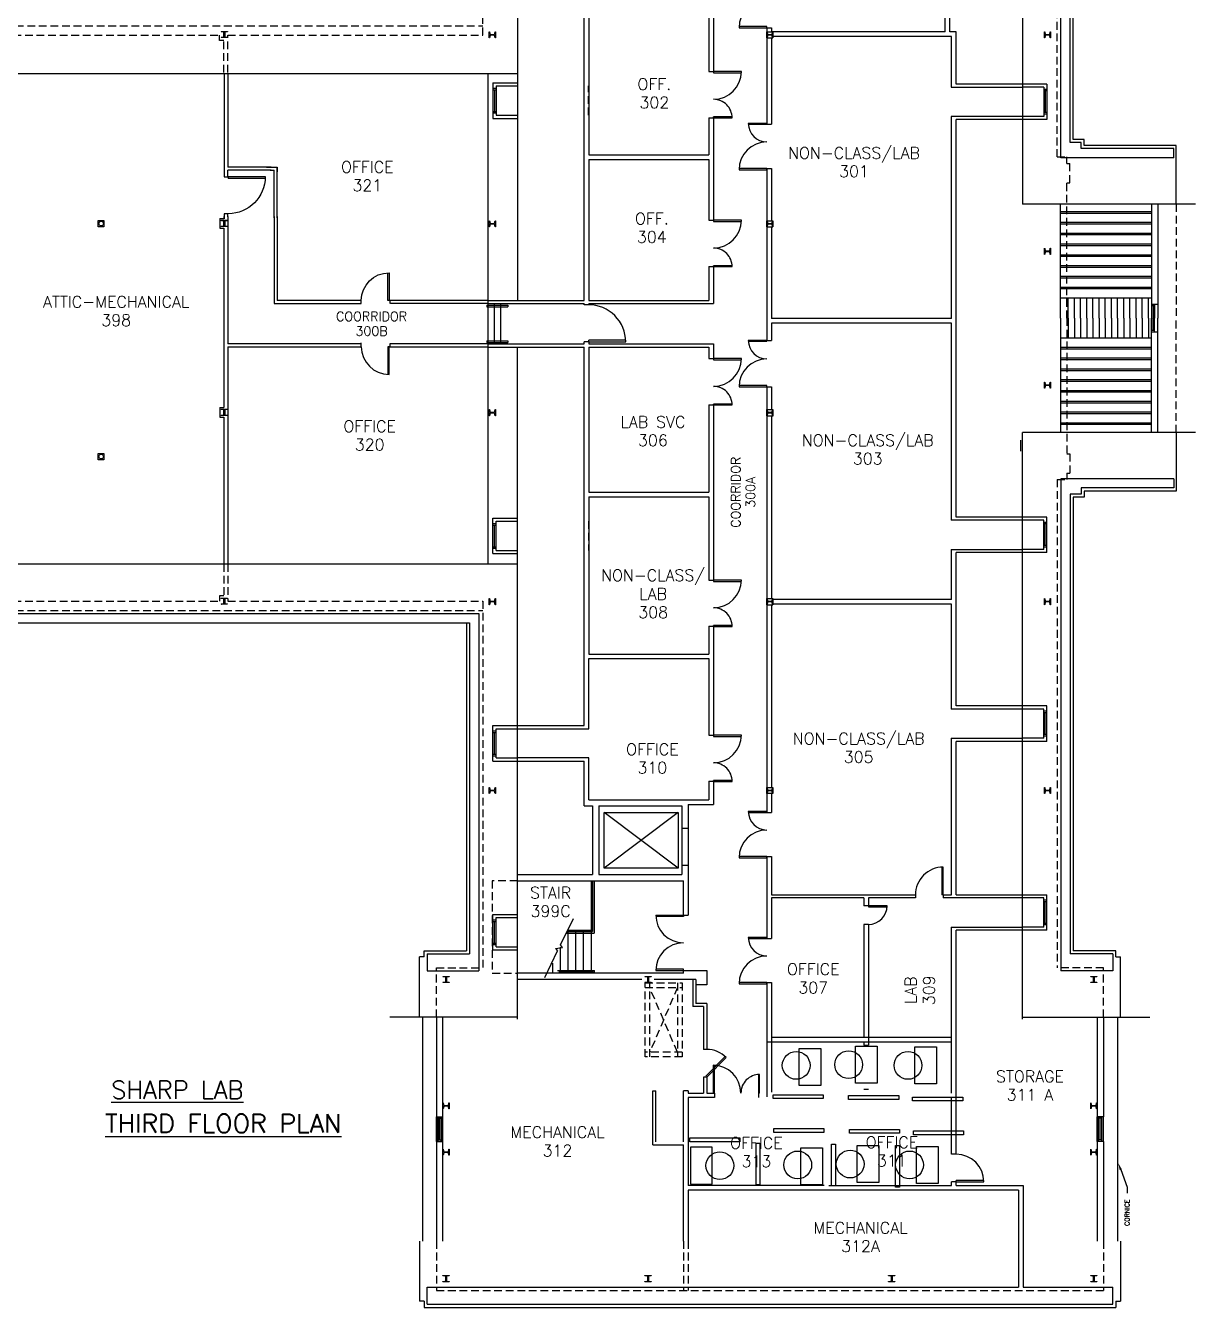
# Model space of a CAD drawing. Extents: x 481 to 2814, y 75 to 2641.
# Drawn here: x 1297 to 2814, y 75 to 1737 of the extents above; entities that cross this region are included whole.
import ezdxf
from ezdxf.enums import TextEntityAlignment as Align

# ---------------------------------------------------------------- set-up
doc = ezdxf.new("R2010")
doc.units = 0
doc.header["$LTSCALE"] = 40
doc.header["$MEASUREMENT"] = 0
doc.linetypes.add('HIDDEN', pattern=[0.375, 0.25, -0.125])
doc.layers.get('0').update_dxf_attribs({"linetype": 'CONTINUOUS'})
for name, color, linetype in [('A-AREA-IDEN', 3, 'CONTINUOUS'), ('A-DOOR', 7, 'CONTINUOUS'), ('A-FLOR-IDEN', 7, 'CONTINUOUS'), ('A-FLOR-STRS', 7, 'CONTINUOUS'), ('A-GLAZ', 2, 'CONTINUOUS'), ('A-ROOF', 4, 'CONTINUOUS'), ('A-STRS-RAIL', 7, 'CONTINUOUS'), ('A-WALL', 2, 'CONTINUOUS'), ('S-COLS', 3, 'CONTINUOUS')]:
    doc.layers.add(name, color=color, linetype=linetype)
doc.styles.add('SIMPLEX', font='simplex', dxfattribs={"height": 23})

# ---------------------------------------------------------------- blocks, each defined once
blk = doc.blocks.new('AD03A', base_point=(6.133, 5.024))
for p, q in [((6.133, 6.024), (6.133, 5.024)), ((6.182, 5.024), (6.182, 6.022)), ((6.133, 5.024), (6.182, 5.024))]:
    blk.add_line(p, q)
blk.add_arc((6.133, 5.024), 1, 0, 90)
blk = doc.blocks.new('AD081', base_point=(976.415, 314.205))
for p, q in [((976.353, 314.849), (976.314, 314.205)), ((976.353, 314.849), (976.477, 313.561)), ((975.415, 314.205), (976.314, 314.205)), ((976.477, 313.561), (976.516, 314.205)), ((976.516, 314.205), (977.415, 314.205))]:
    blk.add_line(p, q)
blk = doc.blocks.new('Q')
at = {"layer": 'A-STRS-RAIL', "style": 'SIMPLEX'}
for tag, p in [('ROOM', (2, 4)), ('NUMBER', (2, -15.1))]:
    blk.add_attdef(tag, text='', height=12, dxfattribs=at).set_placement(p, align=Align.CENTER)
blk = doc.blocks.new('AD05A', base_point=(203.035, 424.492))
for p, q in [((203.035, 424.492), (203.084, 424.492)), ((203.035, 424.492), (203.035, 423.492)), ((203.084, 423.493), (203.084, 424.492))]:
    blk.add_line(p, q)
blk.add_arc((203.035, 424.492), 1, 270, 0)
blk = doc.blocks.new('5DOOR')
at = {"layer": 'A-DOOR', "xscale": 36, "yscale": 36, "zscale": 0.01}
blk.add_blockref('AD03A', (0, 0), dxfattribs=at)
at = {"layer": 'A-DOOR', "xscale": 24, "yscale": 24, "zscale": 0.01, "rotation": 180}
blk.add_blockref('AD05A', (60.1, 0), dxfattribs=at)
blk = doc.blocks.new('AD05B', base_point=(489.664, 570.31))
for p, q in [((489.664, 570.31), (489.699, 570.345)), ((490.371, 569.603), (489.664, 570.31)), ((489.699, 570.345), (490.405, 569.638))]:
    blk.add_line(p, q)
blk.add_arc((489.664, 570.31), 1, 315, 0)
blk = doc.blocks.new('AD04A', base_point=(489.664, 570.31))
for p, q in [((488.664, 571.31), (488.664, 570.31)), ((488.713, 570.31), (488.713, 571.309)), ((490.616, 570.31), (490.616, 571.309)), ((490.664, 571.31), (490.664, 570.31)), ((488.664, 570.31), (488.713, 570.31)), ((490.664, 570.31), (490.616, 570.31))]:
    blk.add_line(p, q)
for centre, start, end in [((488.664, 570.31), 0, 90), ((490.664, 570.31), 90, 180)]:
    blk.add_arc(centre, 1, start, end)

msp = doc.modelspace()

# ---------------------------------------------------------------- linework, layer by layer
for points in [[(2328, 363), (2300, 363), (2300, 411), (2328, 411)], [(2401, 366), (2373, 366), (2373, 414), (2401, 414)], [(2478, 365), (2450, 365), (2450, 413), (2478, 413)], [(2266, 351), (2331, 351), (2331, 346), (2266, 346)], [(2364, 350), (2429, 350), (2429, 345), (2364, 345)], [(2447, 348), (2512, 348), (2512, 343), (2447, 343)], [(2267, 307), (2332, 307), (2332, 302), (2267, 302)], [(2365, 306), (2430, 306), (2430, 301), (2365, 301)], [(2448, 304), (2513, 304), (2513, 299), (2448, 299)], [(2158, 295), (2223, 295), (2223, 290), (2158, 290)], [(2159, 235), (2187, 235), (2187, 283), (2159, 283)], [(2244, 288), (2249, 288), (2249, 234), (2244, 234)], [(2342, 287), (2347, 287), (2347, 233), (2342, 233)], [(2403, 237), (2375, 237), (2375, 285), (2403, 285)], [(2425, 285), (2430, 285), (2430, 231), (2425, 231)], [(2480, 236), (2452, 236), (2452, 284), (2480, 284)], [(2330, 234), (2302, 234), (2302, 282), (2330, 282)]]:
    msp.add_lwpolyline(points, close=True)
for centre in [(2296, 389), (2364, 390), (2441, 389), (2197, 259), (2298, 260), (2366, 261), (2443, 260)]:
    msp.add_circle(centre, 18)
at = {"layer": 'A-AREA-IDEN'}
for p, q in [((2716.9, 253.8), (2725.2, 231.3)), ((2725.2, 231.3), (2725.2, 223.3))]:
    msp.add_line(p, q, dxfattribs=at)
msp.add_solid([(2715.5, 253.3), (2718.3, 254.3), (2713.7, 262.3)], dxfattribs=at)
at = {"layer": 'A-DOOR'}
for p, q in [((1732, 1377), (1732, 1381)), ((1769, 1381), (1769, 1377))]:
    msp.add_line(p, q, dxfattribs=at)
at = {"layer": 'A-FLOR-STRS', "color": 7, "linetype": 'CONTINUOUS'}
for p, q in [((1894.7, 1375), (1894.7, 1373)), ((1894.7, 1375), (1922.1, 1375)), ((1894.7, 1373), (1922.1, 1373)), ((1904.3, 1377), (1904.3, 1324.6)), ((1912.3, 1377), (1912.3, 1324.6)), ((1922.1, 1375), (1922.1, 1373)), ((1894.7, 1328.6), (1894.7, 1326.6)), ((1894.7, 1328.6), (1922.1, 1328.6)), ((1894.7, 1326.6), (1922.1, 1326.6)), ((1922.1, 1328.6), (1922.1, 1326.6))]:
    msp.add_line(p, q, dxfattribs=at)
at = {"layer": 'A-FLOR-STRS'}
for p, q in [((1999.9, 564.5), (1999.9, 508.5)), ((2009.9, 564.5), (2009.9, 508.5)), ((2019.9, 564.5), (2019.9, 508.5)), ((1989.9, 542.4), (1989.9, 508.5)), ((1979.9, 521.4), (1979.9, 508.5))]:
    msp.add_line(p, q, dxfattribs=at)
at = {"layer": 'A-GLAZ'}
for p, q in [((1902.7, 1656.2), (1902.7, 1624.2)), ((1904.7, 1654.2), (1904.7, 1626.2)), ((1906.7, 1656.2), (1906.7, 1624.2)), ((2617, 1654.7), (2617, 1622.7)), ((2619, 1652.7), (2619, 1624.7)), ((2621, 1654.7), (2621, 1622.7)), ((2756.9, 1376), (2756.9, 1358)), ((2758.9, 1374), (2758.9, 1358)), ((2760.9, 1376), (2760.9, 1358)), ((2764.9, 1376), (2764.9, 1358)), ((2756.9, 1340), (2756.9, 1358)), ((2758.9, 1342), (2758.9, 1358)), ((2760.9, 1340), (2760.9, 1358)), ((2764.9, 1340), (2764.9, 1358)), ((1902.7, 1059.7), (1902.7, 1091.7)), ((1904.7, 1061.7), (1904.7, 1089.7)), ((1906.7, 1059.7), (1906.7, 1091.7)), ((2617, 1061.2), (2617, 1093.2)), ((2619, 1063.2), (2619, 1091.2)), ((2621, 1061.2), (2621, 1093.2)), ((2617, 816.2), (2617, 848.2)), ((2621, 816.2), (2621, 848.2)), ((2619, 818.2), (2619, 846.2)), ((1902.7, 790.7), (1902.7, 822.7)), ((1904.7, 792.7), (1904.7, 820.7)), ((1906.7, 790.7), (1906.7, 822.7)), ((2617, 571.2), (2617, 603.2)), ((2619, 573.2), (2619, 601.2)), ((2621, 571.2), (2621, 603.2)), ((1902.7, 545.7), (1902.7, 577.7)), ((1904.7, 547.7), (1904.7, 575.7)), ((1906.7, 545.7), (1906.7, 577.7)), ((1831.6, 290.5), (1831.6, 322.5)), ((1833.6, 292.5), (1833.6, 320.5)), ((1835.6, 290.5), (1835.6, 322.5)), ((2688.2, 290.5), (2688.2, 322.5)), ((2690.2, 292.5), (2690.2, 320.5)), ((2692.2, 290.5), (2692.2, 322.5))]:
    msp.add_line(p, q, dxfattribs=at)
at = {"layer": 'A-GLAZ', "color": 2, "linetype": 'CONTINUOUS'}
for p, q in [((1902.7, 1654.2), (1906.7, 1654.2)), ((2621, 1652.7), (2617, 1652.7)), ((1902.7, 1626.2), (1906.7, 1626.2)), ((2621, 1624.7), (2617, 1624.7)), ((2760.9, 1374), (2756.9, 1374)), ((2760.9, 1342), (2756.9, 1342)), ((1902.7, 1089.7), (1906.7, 1089.7)), ((2621, 1091.2), (2617, 1091.2)), ((1902.7, 1061.7), (1906.7, 1061.7)), ((2621, 1063.2), (2617, 1063.2)), ((2621, 846.2), (2617, 846.2)), ((1902.7, 820.7), (1906.7, 820.7)), ((2621, 818.2), (2617, 818.2)), ((1902.7, 792.7), (1906.7, 792.7)), ((2621, 601.2), (2617, 601.2)), ((1902.7, 575.7), (1906.7, 575.7)), ((2621, 573.2), (2617, 573.2)), ((1902.7, 547.7), (1906.7, 547.7)), ((1831.6, 320.5), (1835.6, 320.5)), ((2692.2, 320.5), (2688.2, 320.5)), ((1831.6, 292.5), (1835.6, 292.5)), ((2692.2, 292.5), (2688.2, 292.5))]:
    msp.add_line(p, q, dxfattribs=at)
at = {"layer": 'A-GLAZ', "color": 2}
for p, q in [((1829.4, 290.5), (1829.4, 322.5)), ((1837.4, 290.5), (1837.4, 322.5)), ((2686.4, 290.5), (2686.4, 322.5)), ((2694.4, 290.5), (2694.4, 322.5))]:
    msp.add_line(p, q, dxfattribs=at)
at = {"layer": 'A-ROOF', "color": 4}
for p, q in [((2756.9, 1496), (2638.9, 1496)), ((2756.9, 1494), (2638.9, 1494)), ((2756.9, 1482), (2638.9, 1482)), ((2756.9, 1480), (2638.9, 1480)), ((2756.9, 1468), (2638.9, 1468)), ((2756.9, 1466), (2638.9, 1466)), ((2756.9, 1454), (2638.9, 1454)), ((2756.9, 1452), (2638.9, 1452)), ((2756.9, 1440), (2638.9, 1440)), ((2756.9, 1438), (2638.9, 1438)), ((2756.9, 1426), (2638.9, 1426)), ((2756.9, 1424), (2638.9, 1424)), ((2756.9, 1412), (2638.9, 1412)), ((2756.9, 1410), (2638.9, 1410)), ((2756.9, 1398), (2638.9, 1398)), ((2756.9, 1396), (2638.9, 1396)), ((2756.9, 1320), (2638.9, 1320)), ((2756.9, 1318), (2638.9, 1318)), ((2756.9, 1306), (2638.9, 1306)), ((2756.9, 1304), (2638.9, 1304)), ((2756.9, 1292), (2638.9, 1292)), ((2756.9, 1290), (2638.9, 1290)), ((2756.9, 1278), (2638.9, 1278)), ((2756.9, 1276), (2638.9, 1276)), ((2756.9, 1264), (2638.9, 1264)), ((2756.9, 1262), (2638.9, 1262)), ((2756.9, 1250), (2638.9, 1250)), ((2756.9, 1248), (2638.9, 1248)), ((2756.9, 1236), (2638.9, 1236)), ((2756.9, 1234), (2638.9, 1234)), ((2756.9, 1222), (2638.9, 1222)), ((2756.9, 1220), (2638.9, 1220))]:
    msp.add_line(p, q, dxfattribs=at)
at = {"layer": 'A-ROOF', "color": 4, "linetype": 'CONTINUOUS'}
for p, q in [((2648.9, 1358), (2648.9, 1384)), ((2656.9, 1358), (2656.9, 1384)), ((2664.9, 1358), (2664.9, 1384)), ((2672.9, 1358), (2672.9, 1384)), ((2680.9, 1358), (2680.9, 1384)), ((2688.9, 1358), (2688.9, 1384)), ((2696.9, 1358), (2696.9, 1384)), ((2704.9, 1358), (2704.9, 1384)), ((2712.9, 1358), (2712.9, 1384)), ((2720.9, 1358), (2720.9, 1384)), ((2728.9, 1358), (2728.9, 1384)), ((2736.9, 1358), (2736.9, 1384)), ((2744.9, 1358), (2744.9, 1384)), ((2752.9, 1358), (2752.9, 1384)), ((2648.9, 1358), (2648.9, 1332)), ((2656.9, 1358), (2656.9, 1332)), ((2664.9, 1358), (2664.9, 1332)), ((2672.9, 1358), (2672.9, 1332)), ((2680.9, 1358), (2680.9, 1332)), ((2688.9, 1358), (2688.9, 1332)), ((2696.9, 1358), (2696.9, 1332)), ((2704.9, 1358), (2704.9, 1332)), ((2712.9, 1358), (2712.9, 1332)), ((2720.9, 1358), (2720.9, 1332)), ((2728.9, 1358), (2728.9, 1332)), ((2736.9, 1358), (2736.9, 1332)), ((2744.9, 1358), (2744.9, 1332)), ((2752.9, 1358), (2752.9, 1332))]:
    msp.add_line(p, q, dxfattribs=at)
at = {"layer": 'A-STRS-RAIL'}
for p, q in [((2029.9, 628.5), (2029.9, 508.5)), ((2031.9, 628.5), (2031.9, 562.6)), ((2033.9, 628.5), (2033.9, 560.6)), ((1998.6, 560.6), (2033.9, 560.6)), ((1999.5, 562.6), (2031.9, 562.6)), ((2000.1, 564.5), (2029.9, 564.5)), ((1986.3, 512.3), (2034.6, 512.3)), ((1988.3, 510.3), (2032.6, 510.3)), ((2032.6, 508.5), (2032.6, 510.3)), ((2034.6, 508.5), (2034.6, 512.3))]:
    msp.add_line(p, q, dxfattribs=at)
at = {"layer": 'A-WALL'}
for p, q in [((1934.5, 2264.2), (1934.5, 1381)), ((2589.3, 2264.2), (2589.3, 1506)), ((2639.4, 1566), (2639.4, 2204.2)), ((2651.4, 1586), (2651.4, 2182.2)), ((2655.4, 1590), (2655.4, 2178.2)), ((2489.4, 1729.5), (2489.4, 2014.1)), ((2495.4, 1729.5), (2495.4, 2020.1)), ((2020.9, 1381), (2020.9, 1886.2)), ((2026.9, 1763.5), (2026.9, 1570)), ((2182.9, 1763.5), (2182.9, 1678)), ((2188.9, 1769.5), (2188.9, 1678)), ((2257.9, 1734.5), (2257.9, 1609.5)), ((2257.9, 1734.5), (2263.9, 1734.5)), ((2263.9, 1734.5), (2263.9, 1729.5)), ((2489.4, 1729.5), (2263.9, 1729.5)), ((2503.4, 1729.5), (2495.4, 1729.5)), ((2503.4, 1661.7), (2503.4, 1729.5)), ((2263.9, 1721.5), (2263.9, 1609.5)), ((2497.4, 1723.5), (2265.9, 1723.5)), ((2497.4, 1657.7), (2497.4, 1723.5)), ((1253.3, 1675.4), (1934.5, 1675.4)), ((1554, 1675.5), (1554, 1552)), ((1559, 1675.5), (1559, 1554)), ((1902.7, 1663.2), (1902.7, 1656.2)), ((1906.7, 1659.2), (1906.7, 1656.2)), ((2617, 1657.7), (2617, 1654.7)), ((2621, 1661.7), (2621, 1654.7)), ((1902.7, 1624.2), (1902.7, 1617.2)), ((1906.7, 1624.2), (1906.7, 1621.2)), ((2182.9, 1618), (2182.9, 1570)), ((2188.9, 1618), (2188.9, 1485)), ((2497.4, 1357.5), (2497.4, 1619.7)), ((2503.4, 1100.2), (2503.4, 1615.7)), ((2617, 1622.7), (2617, 1619.7)), ((2621, 1622.7), (2621, 1615.7)), ((2257.9, 1609.5), (2263.9, 1609.5)), ((2665.4, 1578), (2665.4, 1586)), ((2669.4, 1582), (2669.4, 1590)), ((2026.9, 1564), (2026.9, 1381)), ((2182.9, 1564), (2182.9, 1485)), ((1554, 1552), (1554, 1541.5)), ((1615, 1554), (1559, 1554)), ((1615, 1550), (1559, 1550)), ((1559, 1546), (1559, 1550)), ((1559, 1541.5), (1559, 1547.5)), ((1609, 1554), (1623, 1554)), ((1614, 1550), (1619, 1550)), ((1617.2, 1554), (1619, 1554)), ((1619, 1488), (1619, 1550)), ((1619, 1546), (1619, 1550)), ((1623, 1552), (1623, 1554)), ((1623, 1554), (1623, 1548)), ((1623, 1488), (1623, 1552)), ((2257.9, 1552.3), (2257.9, 1484.5)), ((2257.9, 1552.3), (2263.9, 1552.3)), ((2263.9, 1552.3), (2263.9, 1484.5)), ((1554, 1541.5), (1559, 1541.5)), ((1554, 1541.5), (1559, 1541.5)), ((2756.9, 1506), (2756.9, 1376)), ((2764.9, 1506), (2764.9, 1376)), ((1390.8, 1476.7), (1390.8, 1484.9)), ((1390.8, 1484.9), (1398.1, 1484.9)), ((1398.1, 1484.9), (1398.1, 1476.7)), ((1548.7, 1487.2), (1548.7, 1474.6)), ((1548.7, 1487.2), (1553.9, 1487.2)), ((1553.9, 1490), (1553.9, 1487.2)), ((1554, 1493.5), (1554, 1487)), ((1559, 1493.5), (1554, 1493.5)), ((1559, 1489.5), (1559, 1493.5)), ((1559, 1490), (1559, 1325)), ((1619, 1490), (1619, 1377)), ((1619, 1490), (1619, 1381)), ((1623, 1490), (1623, 1381)), ((1398.1, 1476.7), (1390.8, 1476.7)), ((1548.7, 1474.6), (1553.9, 1474.6)), ((1553.9, 1474.6), (1553.9, 1242.2)), ((2257.9, 1476.5), (2257.9, 1329.3)), ((2263.9, 1476.5), (2263.9, 1357.5)), ((2182.9, 1425), (2182.9, 1381)), ((2188.9, 1425), (2188.9, 1377)), ((1732, 1381), (1623, 1381)), ((1896, 1381), (1769, 1381)), ((2756.9, 1384), (2638.9, 1384)), ((1619, 1377), (1623, 1377)), ((1623, 1377), (1732, 1377)), ((1896, 1377), (1770, 1377)), ((2020.9, 1375.4), (2020.9, 1377)), ((2026.9, 1375.4), (2020.9, 1375.4)), ((2026.9, 1377), (2026.9, 1375.4)), ((2764.9, 1376), (2756.9, 1376)), ((2497.4, 1357.5), (2263.9, 1357.5)), ((2497.4, 1351.5), (2263.9, 1351.5)), ((2263.9, 1351.5), (2263.9, 1329.3)), ((2497.4, 1096.2), (2497.4, 1351.5)), ((2756.9, 1332), (2638.9, 1332)), ((2756.9, 1209.9), (2756.9, 1340)), ((2764.9, 1340), (2756.9, 1340)), ((2764.9, 1209.9), (2764.9, 1340)), ((1731, 1325), (1559, 1325)), ((1559, 1321), (1732, 1321)), ((1559, 1321), (1559, 1039.5)), ((1732, 1321), (1732, 1326.2)), ((1896, 1325), (1769, 1325)), ((1769, 1325), (1769, 1321)), ((1769, 1321), (1896, 1321)), ((1934.5, 448.9), (1934.5, 1320.6)), ((2020.9, 1324.6), (2020.9, 1327.4)), ((2026.9, 1327.4), (2020.9, 1327.4)), ((2020.9, 829.7), (2020.9, 1320.6)), ((2026.9, 1327.4), (2026.9, 1324.6)), ((2026.9, 1320.6), (2026.9, 1132.5)), ((2182.9, 1320.6), (2182.9, 1305.6)), ((2188.9, 1324.6), (2188.9, 1305.6)), ((2257.9, 1329.3), (2263.9, 1329.3)), ((2257.9, 1269.2), (2257.9, 717.1)), ((2257.9, 1269.2), (2263.9, 1269.2)), ((2263.9, 1269.2), (2263.9, 1239.5)), ((1548.7, 1242.2), (1548.7, 1229.6)), ((1548.7, 1242.2), (1553.9, 1242.2)), ((2182.9, 1245.6), (2182.9, 1132.5)), ((2188.9, 1245.6), (2188.9, 1018.5)), ((2263.9, 1231.5), (2263.9, 994.5)), ((1548.7, 1229.6), (1553.9, 1229.6)), ((1553.9, 1229.6), (1553.9, 1039.1)), ((2587.4, 1185.7), (2587.4, 1199.7)), ((2589.3, 448.9), (2589.3, 1209.9)), ((1390.8, 1174.4), (1390.8, 1182.6)), ((1390.8, 1182.6), (1398.1, 1182.6)), ((1398.1, 1182.6), (1398.1, 1174.4)), ((1398.1, 1174.4), (1390.8, 1174.4)), ((2639.4, 1149.9), (2639.4, 511.7)), ((2026.9, 1132.5), (2182.9, 1132.5)), ((2665.4, 1137.9), (2665.4, 1129.9)), ((2669.4, 1133.9), (2669.4, 1125.9)), ((2026.9, 1126.5), (2026.9, 922.5)), ((2026.9, 1126.5), (2182.9, 1126.5)), ((2182.9, 1126.5), (2182.9, 1018.5)), ((2651.4, 1129.9), (2651.4, 533.7)), ((2655.4, 1125.9), (2655.4, 537.7)), ((1902.7, 1091.7), (1902.7, 1098.7)), ((2621, 1093.2), (2621, 1100.2)), ((1906.7, 1091.7), (1906.7, 1094.7)), ((2617, 1093.2), (2617, 1096.2)), ((1902.7, 1052.7), (1902.7, 1059.7)), ((1906.7, 1056.7), (1906.7, 1059.7)), ((2497.4, 993.1), (2497.4, 1058.2)), ((2503.4, 855.2), (2503.4, 1054.2)), ((2617, 1058.2), (2617, 1061.2)), ((2621, 1054.2), (2621, 1061.2)), ((1934.5, 1039.1), (1253.3, 1039.1)), ((2182.9, 1018.5), (2188.9, 1018.5)), ((2263.9, 986.5), (2263.9, 749.5)), ((2497.4, 851.2), (2497.4, 987.1)), ((1884.4, 975), (1884.4, 511.7)), ((1868.4, 963), (1868.4, 537.7)), ((1872.4, 963), (1872.4, 533.7)), ((2182.9, 958.5), (2182.9, 922.5)), ((2182.9, 958.5), (2188.9, 958.5)), ((2188.9, 958.5), (2188.9, 817.5)), ((2026.9, 922.5), (2182.9, 922.5)), ((2026.9, 916.5), (2182.9, 916.5)), ((2026.9, 825.7), (2026.9, 916.5)), ((2182.9, 916.5), (2182.9, 817.5)), ((2617, 848.2), (2617, 851.2)), ((2621, 848.2), (2621, 855.2)), ((1902.7, 822.7), (1902.7, 829.7)), ((1906.7, 822.7), (1906.7, 825.7)), ((2182.9, 817.5), (2188.9, 817.5)), ((2617, 813.2), (2617, 816.2)), ((2621, 809.2), (2621, 816.2)), ((2497.4, 610.2), (2497.4, 813.2)), ((2503.4, 610.2), (2503.4, 809.2)), ((1902.7, 783.7), (1902.7, 790.7)), ((1906.7, 787.7), (1906.7, 790.7)), ((2020.9, 725.5), (2020.9, 783.7)), ((2026.9, 733.5), (2026.9, 787.7)), ((2182.9, 757.5), (2182.9, 733.5)), ((2182.9, 757.5), (2188.9, 757.5)), ((2188.9, 757.5), (2188.9, 727.5)), ((2026.9, 733.5), (2182.9, 733.5)), ((2263.9, 741.5), (2263.9, 717.1)), ((2020.9, 725.5), (2031.9, 725.5)), ((2031.9, 725.5), (2031.9, 636.5)), ((2039.9, 725.5), (2147.9, 725.5)), ((2039.9, 725.5), (2039.9, 636.5)), ((2143, 717), (2047, 645)), ((2143, 645), (2047, 717)), ((2047, 717), (2143, 717)), ((2047, 645), (2047, 717)), ((2143, 717), (2143, 645)), ((2147.9, 725.5), (2147.9, 636.5)), ((2155.9, 727.5), (2188.9, 727.5)), ((2155.9, 727.5), (2155.9, 584)), ((2257.9, 717.1), (2264, 717.1)), ((2147.9, 696.5), (2155.9, 696.5)), ((2147.9, 648.5), (2155.9, 648.5)), ((2257.9, 659.9), (2257.9, 553.8)), ((2257.9, 659.9), (2263.8, 659.9)), ((2263.8, 659.9), (2263.9, 610.2)), ((1934.5, 636.5), (2031.9, 636.5)), ((2039.9, 636.5), (2147.9, 636.5)), ((2143, 645), (2047, 645)), ((1934.5, 628.5), (2149.9, 628.5)), ((2149.9, 584), (2149.9, 628.5)), ((2263.9, 610.2), (2450.6, 610.2)), ((2263.9, 606.2), (2263.9, 553.8)), ((2383.9, 606.2), (2383.9, 595.9)), ((2389.9, 606.2), (2389.9, 595.9)), ((2450.6, 610.2), (2450.6, 606.2)), ((2486.6, 610.2), (2486.6, 606.2)), ((2486.6, 610.2), (2497.4, 610.2)), ((2503.4, 610.2), (2621, 610.2)), ((2617, 603.2), (2617, 606.2)), ((2621, 603.2), (2621, 610.2)), ((1902.7, 577.7), (1902.7, 584.7)), ((2149.9, 584), (2155.9, 584)), ((2389.9, 595.9), (2383.9, 595.9)), ((1906.7, 577.7), (1906.7, 580.7)), ((2383.9, 571.9), (2383.9, 425.2)), ((2389.9, 571.9), (2383.9, 571.9)), ((2389.9, 571.9), (2389.9, 415.3)), ((2497.4, 353.2), (2497.4, 568.2)), ((2497.4, 568.2), (2589.3, 568.2)), ((2617, 568.2), (2617, 571.2)), ((2621, 564.2), (2621, 571.2)), ((2257.9, 553.8), (2263.9, 553.8)), ((2503.4, 273.9), (2503.4, 564.2)), ((2589.3, 564.2), (2503.4, 564.2)), ((1817.3, 533.7), (1817.3, 511.7)), ((1902.7, 538.7), (1902.7, 545.7)), ((1906.7, 542.7), (1906.7, 545.7)), ((2706.5, 533.7), (2706.5, 511.7)), ((2149.9, 508.5), (1934.5, 508.5)), ((2095.9, 500.5), (1934.5, 500.5)), ((2165.9, 500.5), (2111.9, 500.5)), ((2149.9, 512), (2179.9, 512)), ((2149.9, 508.5), (2149.9, 512)), ((2161.9, 500.5), (2161.9, 465.5)), ((2165.9, 500.5), (2165.9, 469.5)), ((2179.9, 512), (2179.9, 493.5)), ((2179.9, 493.5), (2165.9, 493.5)), ((2257.9, 496.6), (2257.9, 419.2)), ((2257.9, 496.6), (2263.9, 496.6)), ((2263.9, 496.6), (2263.9, 425.2)), ((2175.9, 465.5), (2161.9, 465.5)), ((2179.9, 469.5), (2165.9, 469.5)), ((2175.9, 465.5), (2175.9, 409.7)), ((2179.9, 469.5), (2179.9, 409.7)), ((1934.5, 451.7), (1769.2, 451.7)), ((1811.2, 451.7), (1811.2, 161.2)), ((1829.4, 451.7), (1829.4, 161.2)), ((1837.4, 451.7), (1837.4, 161.2)), ((2589.3, 451.7), (2754.6, 451.7)), ((2686.4, 451.7), (2686.4, 322.5)), ((2694.4, 451.7), (2694.4, 322.5)), ((2712.5, 451.7), (2712.5, 161.2)), ((2257.9, 425.6), (2257.9, 348.2)), ((2497.4, 419.2), (2257.9, 419.2)), ((2263.9, 425.6), (2263.9, 354.2)), ((2497.4, 425.2), (2263.9, 425.2)), ((2383.9, 419.2), (2383.9, 415.3)), ((2179.9, 409.7), (2175.9, 409.7)), ((2179.9, 409.5), (2175.9, 409.5)), ((2383.9, 415.3), (2389.9, 415.3)), ((2179.9, 373.7), (2175.9, 373.7)), ((2175.9, 373.7), (2175.9, 353.2)), ((2179.9, 373.7), (2179.9, 353.2)), ((2109.9, 286), (2109.9, 356)), ((2109.9, 356), (2113.9, 356)), ((2113.9, 290), (2113.9, 356)), ((2149.9, 290), (2149.9, 356)), ((2155.9, 356), (2149.9, 356)), ((2155.9, 356), (2155.9, 353.2)), ((2155.9, 353.2), (2175.9, 353.2)), ((2179.9, 353.2), (2190, 353.2)), ((2190, 353.2), (2190, 347.2)), ((2247.2, 353.2), (2247.2, 347.2)), ((2383.9, 358.1), (2389.9, 358.1)), ((2155.9, 347.2), (2155.9, 233.2)), ((2190, 347.2), (2155.9, 347.2)), ((2497.4, 273.9), (2497.4, 347.2)), ((2109.9, 286), (2149.9, 286)), ((2149.9, 161.2), (2149.9, 286)), ((2686.4, 290.5), (2686.4, 161.2)), ((2694.4, 290.5), (2694.4, 161.2)), ((2503.4, 273.9), (2497.4, 273.9)), ((2332.4, 233.2), (2155.9, 233.2)), ((2338.4, 233.2), (2497.4, 233.2)), ((2503.4, 237.9), (2497.4, 237.9)), ((2497.4, 233.2), (2497.4, 237.9)), ((2503.4, 233.2), (2503.4, 237.9)), ((2503.4, 233.2), (2590.4, 233.2)), ((2590.4, 233.2), (2590.4, 101.2)), ((2584.4, 227.2), (2155.9, 227.2)), ((2155.9, 227.2), (2155.9, 161.2)), ((2584.4, 227.2), (2584.4, 101.2)), ((1817.3, 79.2), (1817.3, 101.2)), ((2706.5, 79.2), (2706.5, 101.2))]:
    msp.add_line(p, q, dxfattribs=at)
at = {"layer": 'A-WALL', "linetype": 'HIDDEN'}
for p, q in [((1889.4, 1725), (1889.4, 2200.2)), ((2634.4, 1567.2), (2634.4, 2200.2)), ((1193.9, 1737), (1889.4, 1737)), ((1205.9, 1725), (1548.1, 1725)), ((1548.1, 1718.1), (1548.1, 1725)), ((1553.9, 1718.1), (1548.1, 1718.1)), ((1553.9, 1676.8), (1553.9, 1718.1)), ((1558.9, 1725), (1889.4, 1725)), ((1558.9, 1676.8), (1558.9, 1725)), ((2026.7, 1621.2), (2026.7, 1659.2)), ((2634.4, 1567.2), (2646.9, 1567.2)), ((2646.9, 1558.7), (2646.9, 1567.2)), ((2646.9, 1558.7), (2650.9, 1558.7)), ((2650.9, 1533.7), (2650.9, 1558.7)), ((2646.9, 1358), (2646.9, 1533.7)), ((2646.9, 1533.7), (2650.9, 1533.7)), ((2788.9, 1506), (2788.9, 1358)), ((2646.9, 1358), (2646.9, 1182.2)), ((2788.9, 1209.9), (2788.9, 1358)), ((2646.9, 1182.2), (2650.9, 1182.2)), ((2650.9, 1182.2), (2650.9, 1157.2)), ((2634.4, 1148.7), (2646.9, 1148.7)), ((2634.4, 1148.7), (2634.4, 515.7)), ((2646.9, 1157.2), (2646.9, 1148.7)), ((2646.9, 1157.2), (2650.9, 1157.2)), ((2026.7, 1094.7), (2026.7, 1056.7)), ((1553.9, 1039.1), (1553.9, 997.9)), ((1558.9, 1039.1), (1558.9, 991)), ((1548.1, 997.9), (1548.1, 991)), ((1553.9, 997.9), (1548.1, 997.9)), ((1205.9, 991), (1548.1, 991)), ((1558.9, 991), (1889.4, 991)), ((1889.4, 991), (1889.4, 515.7)), ((1193.9, 979), (1889.4, 979)), ((1901.9, 628.5), (1901.9, 508.5)), ((1934.5, 628.5), (1901.9, 628.5)), ((2497, 568.2), (2589.3, 568.2)), ((1829.4, 451.7), (1829.4, 515.7)), ((1829.4, 515.7), (1889.4, 515.7)), ((2694.4, 515.7), (2634.4, 515.7)), ((2694.4, 451.7), (2694.4, 515.7)), ((1901.9, 508.5), (1934.5, 508.5)), ((2100, 400), (2100, 496)), ((2100, 496), (2148, 496)), ((2100, 490), (2148, 490)), ((2106, 400), (2106, 496)), ((2142, 406), (2106, 490)), ((2142, 490), (2106, 406)), ((2142, 496), (2142, 400)), ((2148, 496), (2148, 400)), ((2148, 406), (2100, 406)), ((2148, 400), (2100, 400)), ((1829.4, 161.2), (1829.4, 97.2)), ((2149.9, 161.2), (2149.9, 97.2)), ((2155.9, 161.2), (2155.9, 97.2)), ((2694.4, 161.2), (2694.4, 97.2)), ((1829.4, 97.2), (2694.4, 97.2))]:
    msp.add_line(p, q, dxfattribs=at)
at = {"layer": 'A-WALL', "linetype": 'CONTINUOUS'}
for p, q in [((1896.3, 1675.4), (1896.3, 1039.1)), ((1902.7, 1663.2), (1934.5, 1663.2)), ((2182.9, 1678), (2188.9, 1678)), ((1902.7, 1656.2), (1906.7, 1656.2)), ((1906.7, 1659.2), (1934.5, 1659.2)), ((2497, 1657.7), (2589.3, 1657.7)), ((2621, 1661.7), (2503.4, 1661.7)), ((2617, 1657.7), (2589.3, 1657.7)), ((2621, 1654.7), (2617, 1654.7)), ((1902.7, 1624.2), (1906.7, 1624.2)), ((1902.7, 1617.2), (1934.5, 1617.2)), ((1906.7, 1621.2), (1934.5, 1621.2)), ((2182.9, 1618), (2188.9, 1618)), ((2589.3, 1619.7), (2497, 1619.7)), ((2621, 1615.7), (2503.4, 1615.7)), ((2617, 1619.7), (2589.3, 1619.7)), ((2621, 1622.7), (2617, 1622.7)), ((2665.4, 1586), (2651.4, 1586)), ((2669.4, 1590), (2655.4, 1590)), ((2788.9, 1582), (2669.4, 1582)), ((2788.9, 1506), (2788.9, 1582)), ((2026.9, 1570), (2182.9, 1570)), ((2026.9, 1564), (2182.9, 1564)), ((2785.7, 1566), (2639.4, 1566)), ((2785.7, 1578), (2665.4, 1578)), ((2785.7, 1566), (2785.7, 1578)), ((2813.7, 1506), (2589.3, 1506)), ((2638.9, 1358), (2638.9, 1506)), ((2182.9, 1485), (2188.9, 1485)), ((2182.9, 1425), (2188.9, 1425)), ((1896.3, 1381), (2020.9, 1381)), ((2026.9, 1381), (2182.9, 1381)), ((1896.3, 1377), (2020.9, 1377)), ((2026.9, 1377), (2188.9, 1377)), ((2638.9, 1358), (2638.9, 1209.9)), ((1896.3, 1324.6), (2020.9, 1324.6)), ((1896.3, 1320.6), (2020.9, 1320.6)), ((2026.9, 1324.6), (2188.9, 1324.6)), ((2026.9, 1320.6), (2182.9, 1320.6)), ((2182.9, 1305.6), (2188.9, 1305.6)), ((2182.9, 1245.6), (2188.9, 1245.6)), ((2813.7, 1209.9), (2589.3, 1209.9)), ((2788.9, 1209.9), (2788.9, 1133.9)), ((2785.7, 1149.9), (2639.4, 1149.9)), ((2785.7, 1149.9), (2785.7, 1137.9)), ((2785.7, 1137.9), (2665.4, 1137.9)), ((2788.9, 1133.9), (2669.4, 1133.9)), ((2665.4, 1129.9), (2651.4, 1129.9)), ((2669.4, 1125.9), (2655.4, 1125.9)), ((1902.7, 1098.7), (1934.5, 1098.7)), ((2621, 1100.2), (2503.4, 1100.2)), ((1902.7, 1091.7), (1906.7, 1091.7)), ((1906.7, 1094.7), (1934.5, 1094.7)), ((2589.3, 1096.2), (2497, 1096.2)), ((2617, 1096.2), (2515.4, 1096.2)), ((2621, 1093.2), (2617, 1093.2)), ((1902.7, 1059.7), (1906.7, 1059.7)), ((1902.7, 1052.7), (1934.5, 1052.7)), ((1906.7, 1056.7), (1934.5, 1056.7)), ((2497, 1058.2), (2589.3, 1058.2)), ((2621, 1054.2), (2503.4, 1054.2)), ((2617, 1058.2), (2589.3, 1058.2)), ((2621, 1061.2), (2617, 1061.2)), ((2497.4, 993.1), (2265.9, 993.1)), ((2497.4, 987.1), (2265.9, 987.1)), ((1189.9, 975), (1884.4, 975)), ((1177.9, 963), (1872.4, 963)), ((2589.3, 851.2), (2497, 851.2)), ((2621, 855.2), (2503.4, 855.2)), ((2617, 851.2), (2589.3, 851.2)), ((2621, 848.2), (2617, 848.2)), ((1902.7, 829.7), (2020.9, 829.7)), ((1902.7, 822.7), (1906.7, 822.7)), ((1906.7, 825.7), (1934.5, 825.7)), ((1934.5, 825.7), (2026.9, 825.7)), ((2621, 816.2), (2617, 816.2)), ((2497, 813.2), (2589.3, 813.2)), ((2621, 809.2), (2503.4, 809.2)), ((2617, 813.2), (2589.3, 813.2)), ((1902.7, 790.7), (1906.7, 790.7)), ((1902.7, 783.7), (2020.9, 783.7)), ((1906.7, 787.7), (1934.5, 787.7)), ((2026.9, 787.7), (1934.5, 787.7)), ((2383.9, 606.2), (2263.9, 606.2)), ((2450.6, 606.2), (2389.9, 606.2)), ((2589.3, 606.2), (2486.6, 606.2)), ((2617, 606.2), (2589.3, 606.2)), ((2621, 603.2), (2617, 603.2)), ((1902.7, 584.7), (1934.5, 584.7)), ((1902.7, 577.7), (1906.7, 577.7)), ((1906.7, 580.7), (1934.5, 580.7)), ((2617, 568.2), (2589.3, 568.2)), ((2621, 571.2), (2617, 571.2)), ((2621, 564.2), (2589.3, 564.2)), ((1813.4, 537.7), (1868.4, 537.7)), ((1813.4, 529.7), (1813.4, 537.7)), ((1817.3, 533.7), (1872.4, 533.7)), ((1902.7, 545.7), (1906.7, 545.7)), ((1902.7, 538.7), (1934.5, 538.7)), ((1906.7, 542.7), (1934.5, 542.7)), ((2706.5, 533.7), (2651.4, 533.7)), ((2710.4, 537.7), (2655.4, 537.7)), ((2710.4, 529.7), (2710.4, 537.7)), ((1807.4, 451.7), (1807.4, 529.7)), ((1813.4, 529.7), (1807.4, 529.7)), ((2710.4, 529.7), (2716.4, 529.7)), ((2716.4, 451.7), (2716.4, 529.7)), ((1817.3, 511.7), (1884.4, 511.7)), ((2706.5, 511.7), (2639.4, 511.7)), ((1829.4, 322.5), (1837.4, 322.5)), ((2694.4, 322.5), (2686.4, 322.5)), ((1829.4, 290.5), (1837.4, 290.5)), ((2694.4, 290.5), (2686.4, 290.5)), ((1807.4, 161.2), (1807.4, 83.2)), ((2716.4, 161.2), (2716.4, 83.2)), ((1817.3, 101.2), (2584.4, 101.2)), ((2590.4, 101.2), (2706.5, 101.2)), ((1813.4, 83.2), (1807.4, 83.2)), ((1813.4, 83.2), (1813.4, 75.2)), ((2710.4, 83.2), (2716.4, 83.2)), ((2710.4, 83.2), (2710.4, 75.2)), ((1813.4, 75.2), (2710.4, 75.2)), ((1817.3, 79.2), (2706.5, 79.2))]:
    msp.add_line(p, q, dxfattribs=at)
at = {"layer": 'S-COLS'}
for p, q in [((2257.9, 1729.5), (2265.9, 1729.5)), ((2257.9, 1721.5), (2265.9, 1721.5)), ((2257.9, 1484.5), (2265.9, 1484.5)), ((2257.9, 1476.5), (2265.9, 1476.5)), ((2257.9, 1239.5), (2265.9, 1239.5)), ((2257.9, 1231.5), (2266, 1231.5)), ((2257.9, 994.5), (2265.9, 994.5)), ((2257.9, 986.5), (2265.9, 986.5)), ((2257.9, 741.5), (2257.9, 749.5)), ((2257.9, 749.5), (2265.9, 749.5)), ((2265.9, 749.5), (2265.9, 741.5)), ((2265.9, 741.5), (2257.9, 741.5))]:
    msp.add_line(p, q, dxfattribs=at)
at = {"layer": 'S-COLS', "color": 3}
for points in [[(1550.4, 1722), (1550.4, 1722.2, -0.366629), (1550.6, 1722.4), (1553.7, 1722.9, 0.366629), (1553.9, 1723.1), (1553.9, 1728.8, 0.366629), (1553.7, 1729), (1550.6, 1729.5, -0.366629), (1550.4, 1729.7), (1550.4, 1730), (1558.4, 1730), (1558.4, 1729.7, -0.366629), (1558.2, 1729.5), (1555.1, 1729, 0.366629), (1554.9, 1728.8), (1554.9, 1723.1, 0.366629), (1555.1, 1722.9), (1558.2, 1722.4, -0.366629), (1558.4, 1722.2), (1558.4, 1722)], [(1897.9, 1729.5), (1898.1, 1729.5, -0.366629), (1898.3, 1729.3), (1898.9, 1726.1, 0.366629), (1899.1, 1726), (1904.7, 1726, 0.366629), (1904.9, 1726.1), (1905.4, 1729.3, -0.366629), (1905.7, 1729.5), (1905.9, 1729.5), (1905.9, 1721.5), (1905.7, 1721.5, -0.366629), (1905.4, 1721.6), (1904.9, 1724.8, 0.366629), (1904.7, 1725), (1899.1, 1725, 0.366629), (1898.9, 1724.8), (1898.3, 1721.6, -0.366629), (1898.1, 1721.5), (1897.9, 1721.5)], [(2257.9, 1729.5), (2258.1, 1729.5, -0.366629), (2258.3, 1729.3), (2258.9, 1726.1, 0.366629), (2259.1, 1726), (2264.7, 1726, 0.366629), (2264.9, 1726.1), (2265.4, 1729.3, -0.366629), (2265.7, 1729.5), (2265.9, 1729.5), (2265.9, 1721.5), (2265.7, 1721.5, -0.366629), (2265.4, 1721.6), (2264.9, 1724.8, 0.366629), (2264.7, 1725), (2259.1, 1725, 0.366629), (2258.9, 1724.8), (2258.3, 1721.6, -0.366629), (2258.1, 1721.5), (2257.9, 1721.5)], [(2617.9, 1729.5), (2618.1, 1729.5, -0.366629), (2618.3, 1729.3), (2618.9, 1726.1, 0.366629), (2619.1, 1726), (2624.7, 1726, 0.366629), (2624.9, 1726.1), (2625.4, 1729.3, -0.366629), (2625.7, 1729.5), (2625.9, 1729.5), (2625.9, 1721.5), (2625.7, 1721.5, -0.366629), (2625.4, 1721.6), (2624.9, 1724.8, 0.366629), (2624.7, 1725), (2619.1, 1725, 0.366629), (2618.9, 1724.8), (2618.3, 1721.6, -0.366629), (2618.1, 1721.5), (2617.9, 1721.5)], [(1550.4, 1477), (1550.4, 1477.2, -0.366629), (1550.6, 1477.4), (1553.7, 1477.9, 0.366629), (1553.9, 1478.1), (1553.9, 1483.8, 0.366629), (1553.7, 1484), (1550.6, 1484.5, -0.366629), (1550.4, 1484.7), (1550.4, 1485), (1558.4, 1485), (1558.4, 1484.7, -0.366629), (1558.2, 1484.5), (1555.1, 1484, 0.366629), (1554.9, 1483.8), (1554.9, 1478.1, 0.366629), (1555.1, 1477.9), (1558.2, 1477.4, -0.366629), (1558.4, 1477.2), (1558.4, 1477)], [(1897.9, 1484.5), (1898.1, 1484.5, -0.366629), (1898.3, 1484.3), (1898.9, 1481.1, 0.366629), (1899.1, 1481), (1904.7, 1481, 0.366629), (1904.9, 1481.1), (1905.4, 1484.3, -0.366629), (1905.7, 1484.5), (1905.9, 1484.5), (1905.9, 1476.5), (1905.7, 1476.5, -0.366629), (1905.4, 1476.6), (1904.9, 1479.8, 0.366629), (1904.7, 1480), (1899.1, 1480, 0.366629), (1898.9, 1479.8), (1898.3, 1476.6, -0.366629), (1898.1, 1476.5), (1897.9, 1476.5)], [(2257.9, 1484.5), (2258.1, 1484.5, -0.366629), (2258.3, 1484.3), (2258.9, 1481.1, 0.366629), (2259.1, 1481), (2264.7, 1481, 0.366629), (2264.9, 1481.1), (2265.4, 1484.3, -0.366629), (2265.7, 1484.5), (2265.9, 1484.5), (2265.9, 1476.5), (2265.7, 1476.5, -0.366629), (2265.4, 1476.6), (2264.9, 1479.8, 0.366629), (2264.7, 1480), (2259.1, 1480, 0.366629), (2258.9, 1479.8), (2258.3, 1476.6, -0.366629), (2258.1, 1476.5), (2257.9, 1476.5)], [(2617.9, 1448.7), (2618.1, 1448.7, -0.366629), (2618.3, 1448.5), (2618.9, 1445.4, 0.366629), (2619.1, 1445.2), (2624.7, 1445.2, 0.366629), (2624.9, 1445.4), (2625.4, 1448.5, -0.366629), (2625.7, 1448.7), (2625.9, 1448.7), (2625.9, 1440.7), (2625.7, 1440.7, -0.366629), (2625.4, 1440.9), (2624.9, 1444, 0.366629), (2624.7, 1444.2), (2619.1, 1444.2, 0.366629), (2618.9, 1444), (2618.3, 1440.9, -0.366629), (2618.1, 1440.7), (2617.9, 1440.7)], [(2617.9, 1275.2), (2618.1, 1275.2, -0.366629), (2618.3, 1275), (2618.9, 1271.9, 0.366629), (2619.1, 1271.7), (2624.7, 1271.7, 0.366629), (2624.9, 1271.9), (2625.4, 1275, -0.366629), (2625.7, 1275.2), (2625.9, 1275.2), (2625.9, 1267.2), (2625.7, 1267.2, -0.366629), (2625.4, 1267.4), (2624.9, 1270.5, 0.366629), (2624.7, 1270.7), (2619.1, 1270.7, 0.366629), (2618.9, 1270.5), (2618.3, 1267.4, -0.366629), (2618.1, 1267.2), (2617.9, 1267.2)], [(1550.4, 1232), (1550.4, 1232.2, -0.366629), (1550.6, 1232.4), (1553.7, 1232.9, 0.366629), (1553.9, 1233.1), (1553.9, 1238.8, 0.366629), (1553.7, 1239), (1550.6, 1239.5, -0.366629), (1550.4, 1239.7), (1550.4, 1240), (1558.4, 1240), (1558.4, 1239.7, -0.366629), (1558.2, 1239.5), (1555.1, 1239, 0.366629), (1554.9, 1238.8), (1554.9, 1233.1, 0.366629), (1555.1, 1232.9), (1558.2, 1232.4, -0.366629), (1558.4, 1232.2), (1558.4, 1232)], [(1550.4, 1232), (1550.4, 1232.2, -0.366629), (1550.6, 1232.4), (1553.7, 1232.9, 0.366629), (1553.9, 1233.1), (1553.9, 1238.8, 0.366629), (1553.7, 1239), (1550.6, 1239.5, -0.366629), (1550.4, 1239.7), (1550.4, 1240), (1558.4, 1240), (1558.4, 1239.7, -0.366629), (1558.2, 1239.5), (1555.1, 1239, 0.366629), (1554.9, 1238.8), (1554.9, 1233.1, 0.366629), (1555.1, 1232.9), (1558.2, 1232.4, -0.366629), (1558.4, 1232.2), (1558.4, 1232)], [(1897.9, 1239.5), (1898.1, 1239.5, -0.366629), (1898.3, 1239.3), (1898.9, 1236.1, 0.366629), (1899.1, 1236), (1904.7, 1236, 0.366629), (1904.9, 1236.1), (1905.4, 1239.3, -0.366629), (1905.7, 1239.5), (1905.9, 1239.5), (1905.9, 1231.5), (1905.7, 1231.5, -0.366629), (1905.4, 1231.6), (1904.9, 1234.8, 0.366629), (1904.7, 1235), (1899.1, 1235, 0.366629), (1898.9, 1234.8), (1898.3, 1231.6, -0.366629), (1898.1, 1231.5), (1897.9, 1231.5)], [(2257.9, 1239.5), (2258.1, 1239.5, -0.366629), (2258.3, 1239.3), (2258.9, 1236.1, 0.366629), (2259.1, 1236), (2264.7, 1236, 0.366629), (2264.9, 1236.1), (2265.4, 1239.3, -0.366629), (2265.7, 1239.5), (2265.9, 1239.5), (2265.9, 1231.5), (2265.7, 1231.5, -0.366629), (2265.4, 1231.6), (2264.9, 1234.8, 0.366629), (2264.7, 1235), (2259.1, 1235, 0.366629), (2258.9, 1234.8), (2258.3, 1231.6, -0.366629), (2258.1, 1231.5), (2257.9, 1231.5)], [(1550.4, 987), (1550.4, 987.2, -0.366629), (1550.6, 987.4), (1553.7, 987.9, 0.366629), (1553.9, 988.1), (1553.9, 993.8, 0.366629), (1553.7, 994), (1550.6, 994.5, -0.366629), (1550.4, 994.7), (1550.4, 995), (1558.4, 995), (1558.4, 994.7, -0.366629), (1558.2, 994.5), (1555.1, 994, 0.366629), (1554.9, 993.8), (1554.9, 988.1, 0.366629), (1555.1, 987.9), (1558.2, 987.4, -0.366629), (1558.4, 987.2), (1558.4, 987)], [(1897.9, 994.5), (1898.1, 994.5, -0.366629), (1898.3, 994.3), (1898.9, 991.1, 0.366629), (1899.1, 991), (1904.7, 991, 0.366629), (1904.9, 991.1), (1905.4, 994.3, -0.366629), (1905.7, 994.5), (1905.9, 994.5), (1905.9, 986.5), (1905.7, 986.5, -0.366629), (1905.4, 986.6), (1904.9, 989.8, 0.366629), (1904.7, 990), (1899.1, 990, 0.366629), (1898.9, 989.8), (1898.3, 986.6, -0.366629), (1898.1, 986.5), (1897.9, 986.5)], [(2257.9, 994.5), (2258.1, 994.5, -0.366629), (2258.3, 994.3), (2258.9, 991.1, 0.366629), (2259.1, 991), (2264.7, 991, 0.366629), (2264.9, 991.1), (2265.4, 994.3, -0.366629), (2265.7, 994.5), (2265.9, 994.5), (2265.9, 986.5), (2265.7, 986.5, -0.366629), (2265.4, 986.6), (2264.9, 989.8, 0.366629), (2264.7, 990), (2259.1, 990, 0.366629), (2258.9, 989.8), (2258.3, 986.6, -0.366629), (2258.1, 986.5), (2257.9, 986.5)], [(2617.9, 994.5), (2618.1, 994.5, -0.366629), (2618.3, 994.3), (2618.9, 991.1, 0.366629), (2619.1, 991), (2624.7, 991, 0.366629), (2624.9, 991.1), (2625.4, 994.3, -0.366629), (2625.7, 994.5), (2625.9, 994.5), (2625.9, 986.5), (2625.7, 986.5, -0.366629), (2625.4, 986.6), (2624.9, 989.8, 0.366629), (2624.7, 990), (2619.1, 990, 0.366629), (2618.9, 989.8), (2618.3, 986.6, -0.366629), (2618.1, 986.5), (2617.9, 986.5)], [(1897.9, 749.5), (1898.1, 749.5, -0.366629), (1898.3, 749.3), (1898.9, 746.1, 0.366629), (1899.1, 746), (1904.7, 746, 0.366629), (1904.9, 746.1), (1905.4, 749.3, -0.366629), (1905.7, 749.5), (1905.9, 749.5), (1905.9, 741.5), (1905.7, 741.5, -0.366629), (1905.4, 741.6), (1904.9, 744.8, 0.366629), (1904.7, 745), (1899.1, 745, 0.366629), (1898.9, 744.8), (1898.3, 741.6, -0.366629), (1898.1, 741.5), (1897.9, 741.5)], [(2257.9, 749.5), (2258.1, 749.5, -0.366629), (2258.3, 749.3), (2258.9, 746.1, 0.366629), (2259.1, 746), (2264.7, 746, 0.366629), (2264.9, 746.1), (2265.4, 749.3, -0.366629), (2265.7, 749.5), (2265.9, 749.5), (2265.9, 741.5), (2265.7, 741.5, -0.366629), (2265.4, 741.6), (2264.9, 744.8, 0.366629), (2264.7, 745), (2259.1, 745, 0.366629), (2258.9, 744.8), (2258.3, 741.6, -0.366629), (2258.1, 741.5), (2257.9, 741.5)], [(2617.9, 749.5), (2618.1, 749.5, -0.366629), (2618.3, 749.3), (2618.9, 746.1, 0.366629), (2619.1, 746), (2624.7, 746, 0.366629), (2624.9, 746.1), (2625.4, 749.3, -0.366629), (2625.7, 749.5), (2625.9, 749.5), (2625.9, 741.5), (2625.7, 741.5, -0.366629), (2625.4, 741.6), (2624.9, 744.8, 0.366629), (2624.7, 745), (2619.1, 745, 0.366629), (2618.9, 744.8), (2618.3, 741.6, -0.366629), (2618.1, 741.5), (2617.9, 741.5)], [(1845.9, 504.5), (1845.9, 504.2, -0.366629), (1845.7, 504), (1842.6, 503.5, 0.366629), (1842.4, 503.3), (1842.4, 497.6, 0.366629), (1842.6, 497.4), (1845.7, 496.9, -0.366629), (1845.9, 496.7), (1845.9, 496.5), (1837.9, 496.5), (1837.9, 496.7, -0.366629), (1838.1, 496.9), (1841.2, 497.4, 0.366629), (1841.4, 497.6), (1841.4, 503.3, 0.366629), (1841.2, 503.5), (1838.1, 504, -0.366629), (1837.9, 504.2), (1837.9, 504.5)], [(2107.9, 504.5), (2107.9, 504.2, -0.366629), (2107.7, 504), (2104.6, 503.5, 0.366629), (2104.4, 503.3), (2104.4, 497.6, 0.366629), (2104.6, 497.4), (2107.7, 496.9, -0.366629), (2107.9, 496.7), (2107.9, 496.5), (2099.9, 496.5), (2099.9, 496.7, -0.366629), (2100.1, 496.9), (2103.2, 497.4, 0.366629), (2103.4, 497.6), (2103.4, 503.3, 0.366629), (2103.2, 503.5), (2100.1, 504, -0.366629), (2099.9, 504.2), (2099.9, 504.5)], [(2685.9, 504.5), (2685.9, 504.2, -0.366629), (2685.7, 504), (2682.6, 503.5, 0.366629), (2682.4, 503.3), (2682.4, 497.6, 0.366629), (2682.6, 497.4), (2685.7, 496.9, -0.366629), (2685.9, 496.7), (2685.9, 496.5), (2677.9, 496.5), (2677.9, 496.7, -0.366629), (2678.1, 496.9), (2681.2, 497.4, 0.366629), (2681.4, 497.6), (2681.4, 503.3, 0.366629), (2681.2, 503.5), (2678.1, 504, -0.366629), (2677.9, 504.2), (2677.9, 504.5)], [(1837.9, 340.5), (1838.1, 340.5, -0.366629), (1838.3, 340.3), (1838.9, 337.1, 0.366629), (1839.1, 337), (1844.7, 337, 0.366629), (1844.9, 337.1), (1845.4, 340.3, -0.366629), (1845.7, 340.5), (1845.9, 340.5), (1845.9, 332.5), (1845.7, 332.5, -0.366629), (1845.4, 332.6), (1844.9, 335.8, 0.366629), (1844.7, 336), (1839.1, 336, 0.366629), (1838.9, 335.8), (1838.3, 332.6, -0.366629), (1838.1, 332.5), (1837.9, 332.5)], [(2677.9, 340.5), (2678.1, 340.5, -0.366629), (2678.3, 340.3), (2678.9, 337.1, 0.366629), (2679.1, 337), (2684.7, 337, 0.366629), (2684.9, 337.1), (2685.4, 340.3, -0.366629), (2685.7, 340.5), (2685.9, 340.5), (2685.9, 332.5), (2685.7, 332.5, -0.366629), (2685.4, 332.6), (2684.9, 335.8, 0.366629), (2684.7, 336), (2679.1, 336, 0.366629), (2678.9, 335.8), (2678.3, 332.6, -0.366629), (2678.1, 332.5), (2677.9, 332.5)], [(1837.9, 280.5), (1838.1, 280.5, -0.366629), (1838.3, 280.3), (1838.9, 277.1, 0.366629), (1839.1, 277), (1844.7, 277, 0.366629), (1844.9, 277.1), (1845.4, 280.3, -0.366629), (1845.7, 280.5), (1845.9, 280.5), (1845.9, 272.5), (1845.7, 272.5, -0.366629), (1845.4, 272.6), (1844.9, 275.8, 0.366629), (1844.7, 276), (1839.1, 276, 0.366629), (1838.9, 275.8), (1838.3, 272.6, -0.366629), (1838.1, 272.5), (1837.9, 272.5)], [(2677.9, 280.5), (2678.1, 280.5, -0.366629), (2678.3, 280.3), (2678.9, 277.1, 0.366629), (2679.1, 277), (2684.7, 277, 0.366629), (2684.9, 277.1), (2685.4, 280.3, -0.366629), (2685.7, 280.5), (2685.9, 280.5), (2685.9, 272.5), (2685.7, 272.5, -0.366629), (2685.4, 272.6), (2684.9, 275.8, 0.366629), (2684.7, 276), (2679.1, 276, 0.366629), (2678.9, 275.8), (2678.3, 272.6, -0.366629), (2678.1, 272.5), (2677.9, 272.5)], [(1845.9, 116.5), (1845.9, 116.2, -0.366629), (1845.7, 116), (1842.6, 115.5, 0.366629), (1842.4, 115.3), (1842.4, 109.6, 0.366629), (1842.6, 109.4), (1845.7, 108.9, -0.366629), (1845.9, 108.7), (1845.9, 108.5), (1837.9, 108.5), (1837.9, 108.7, -0.366629), (1838.1, 108.9), (1841.2, 109.4, 0.366629), (1841.4, 109.6), (1841.4, 115.3, 0.366629), (1841.2, 115.5), (1838.1, 116, -0.366629), (1837.9, 116.2), (1837.9, 116.5)], [(2107.9, 116.5), (2107.9, 116.2, -0.366629), (2107.7, 116), (2104.6, 115.5, 0.366629), (2104.4, 115.3), (2104.4, 109.6, 0.366629), (2104.6, 109.4), (2107.7, 108.9, -0.366629), (2107.9, 108.7), (2107.9, 108.5), (2099.9, 108.5), (2099.9, 108.7, -0.366629), (2100.1, 108.9), (2103.2, 109.4, 0.366629), (2103.4, 109.6), (2103.4, 115.3, 0.366629), (2103.2, 115.5), (2100.1, 116, -0.366629), (2099.9, 116.2), (2099.9, 116.5)], [(2423.9, 116.5), (2423.9, 116.2, -0.366629), (2423.7, 116), (2420.6, 115.5, 0.366629), (2420.4, 115.3), (2420.4, 109.6, 0.366629), (2420.6, 109.4), (2423.7, 108.9, -0.366629), (2423.9, 108.7), (2423.9, 108.5), (2415.9, 108.5), (2415.9, 108.7, -0.366629), (2416.1, 108.9), (2419.2, 109.4, 0.366629), (2419.4, 109.6), (2419.4, 115.3, 0.366629), (2419.2, 115.5), (2416.1, 116, -0.366629), (2415.9, 116.2), (2415.9, 116.5)], [(2685.9, 116.5), (2685.9, 116.2, -0.366629), (2685.7, 116), (2682.6, 115.5, 0.366629), (2682.4, 115.3), (2682.4, 109.6, 0.366629), (2682.6, 109.4), (2685.7, 108.9, -0.366629), (2685.9, 108.7), (2685.9, 108.5), (2677.9, 108.5), (2677.9, 108.7, -0.366629), (2678.1, 108.9), (2681.2, 109.4, 0.366629), (2681.4, 109.6), (2681.4, 115.3, 0.366629), (2681.2, 115.5), (2678.1, 116, -0.366629), (2677.9, 116.2), (2677.9, 116.5)]]:
    msp.add_lwpolyline(points, format="xyb", close=True, dxfattribs=at)
at = {"layer": 'S-COLS'}
for centre in [(1394.6, 1480.7), (1394.6, 1178.5)]:
    msp.add_circle(centre, 3, dxfattribs=at)

# ---------------------------------------------------------------- block references
at = {"layer": 'A-AREA-IDEN', "xscale": 1.25, "yscale": 1.25, "zscale": 1.25}
for p, values in [((2109.5, 1649.1), {'ROOM': 'OFF.', 'NUMBER': '302'}), ((2368.5, 1559.8), {'ROOM': 'NON-CLASS/LAB', 'NUMBER': '301'}), ((1737.3, 1541.7), {'ROOM': 'OFFICE', 'NUMBER': '321'}), ((2106.3, 1474.7), {'ROOM': 'OFF.', 'NUMBER': '304'}), ((1411.6, 1366.8), {'ROOM': 'ATTIC-MECHANICAL', 'NUMBER': '398'}), ((2107.7, 1211), {'ROOM': 'LAB SVC', 'NUMBER': '306'}), ((1740.4, 1205.4), {'ROOM': 'OFFICE', 'NUMBER': '320'}), ((2386.3, 1187.2), {'ROOM': 'NON-CLASS/LAB', 'NUMBER': '303'}), ((2108, 988), {'ROOM': 'LAB', 'NUMBER': '308'}), ((2374.5, 800.4), {'ROOM': 'NON-CLASS/LAB', 'NUMBER': '305'}), ((2107, 786.4), {'ROOM': 'OFFICE', 'NUMBER': '310'}), ((1975, 600.4), {'ROOM': 'STAIR', 'NUMBER': '399C'}), ((2315.6, 501.3), {'ROOM': 'OFFICE', 'NUMBER': '307'}), ((2596.7, 362.2), {'ROOM': 'STORAGE', 'NUMBER': '311 A'}), ((1983.9, 289.9), {'ROOM': 'MECHANICAL', 'NUMBER': '312'}), ((2241.9, 275.9), {'ROOM': 'OFFICE', 'NUMBER': '313'}), ((2417.6, 276.8), {'ROOM': 'OFFICE', 'NUMBER': '311'}), ((2376.9, 165.9), {'ROOM': 'MECHANICAL', 'NUMBER': '312A'})]:
    msp.add_blockref('Q', p, dxfattribs=at).add_auto_attribs(values)
at = {"layer": 'A-AREA-IDEN'}
msp.add_blockref('Q', (1743.3, 1350.4), dxfattribs=at).add_auto_attribs({'ROOM': 'COORRIDOR', 'NUMBER': '300B'})
at = {"layer": 'A-AREA-IDEN', "rotation": 90}
msp.add_blockref('Q', (2227.6, 1130.3), dxfattribs=at).add_auto_attribs({'ROOM': 'COORRIDOR', 'NUMBER': '300A'})
at = {"layer": 'A-AREA-IDEN'}
ref = msp.add_blockref('Q', (2108, 1036), dxfattribs=dict(at, xscale=1.25, yscale=1.25, zscale=1.25))
ref.add_attrib('NUMBER', 'NON-CLASS/', dxfattribs={"layer": 'A-STRS-RAIL', "height": 15, "style": 'SIMPLEX'}).set_placement((2110.5, 1017.1), align=Align.CENTER)
at = {"layer": 'A-AREA-IDEN', "xscale": 1.25, "yscale": 1.25, "zscale": 1.25, "rotation": 90}
msp.add_blockref('Q', (2456.9, 483.9), dxfattribs=at).add_auto_attribs({'ROOM': 'LAB', 'NUMBER': '309'})
at = {"layer": 'A-DOOR', "zscale": 0.01}
for name, p, xscale, yscale, rotation in [('AD03A', (2257.9, 1734.5), 36, 36, 90), ('AD05A', (1559.4, 1541.6), -48, 48, 90.00000000000024), ('AD05A', (2026.9, 1327.4), 48, 48, 89.99999999999973), ('AD03A', (1768, 1321.1), 36, 36, 180), ('AD05A', (2486.6, 610.2), 36, 36, 180), ('AD04A', (2149.9, 548), 36, 36, 90), ('AD03A', (2389.9, 595.9), 24, 24, 270), ('AD05B', (2179.9, 373.7), 36, 36, 90), ('AD05A', (2248.3, 353.2), 24, 24, 180), ('AD05A', (2503.4, 237.9), 36, 36, 90)]:
    msp.add_blockref(name, p, dxfattribs=dict(at, xscale=xscale, yscale=yscale, rotation=rotation))
at = {"layer": 'A-DOOR', "yscale": 36, "zscale": 0.01}
for p, xscale in [((1768, 1380.9), -36), ((2188.2, 353.2), 36)]:
    msp.add_blockref('AD03A', p, dxfattribs=dict(at, xscale=xscale))
at = {"layer": 'A-FLOR-STRS', "xscale": 42.59253095904182, "yscale": 5.975410580585276, "zscale": 42.59253095904182, "rotation": 64.18293188914537}
msp.add_blockref('AD081', (1988.5, 541.4), dxfattribs=at)
at = {"layer": 'A-WALL'}
for p, rotation in [((2188.9, 1678), 270), ((2257.9, 1550.6), 90), ((2188.9, 1485), 270), ((2257.9, 1269.2), 90), ((2188.9, 1305.6), 270), ((2188.9, 1018.5), 270), ((2188.9, 817.5), 270), ((2257.9, 658.2), 90), ((2257.9, 494.8), 90)]:
    msp.add_blockref('5DOOR', p, dxfattribs=dict(at, rotation=rotation))

# ---------------------------------------------------------------- texts
at = {"layer": 'A-AREA-IDEN', "style": 'SIMPLEX'}
msp.add_text('CORNICE', height=6, rotation=90, dxfattribs=at).set_placement((2728.1, 180.8))
at = {"layer": 'A-FLOR-IDEN', "style": 'SIMPLEX'}
for s, height, p in [('%%uSHARP LAB', 23, (1407.7, 345.8)), ('%%uTHIRD FLOOR PLAN', 24, (1399.6, 301.8))]:
    msp.add_text(s, height=height, dxfattribs=at).set_placement(p)

doc.saveas('drawing.dxf')
